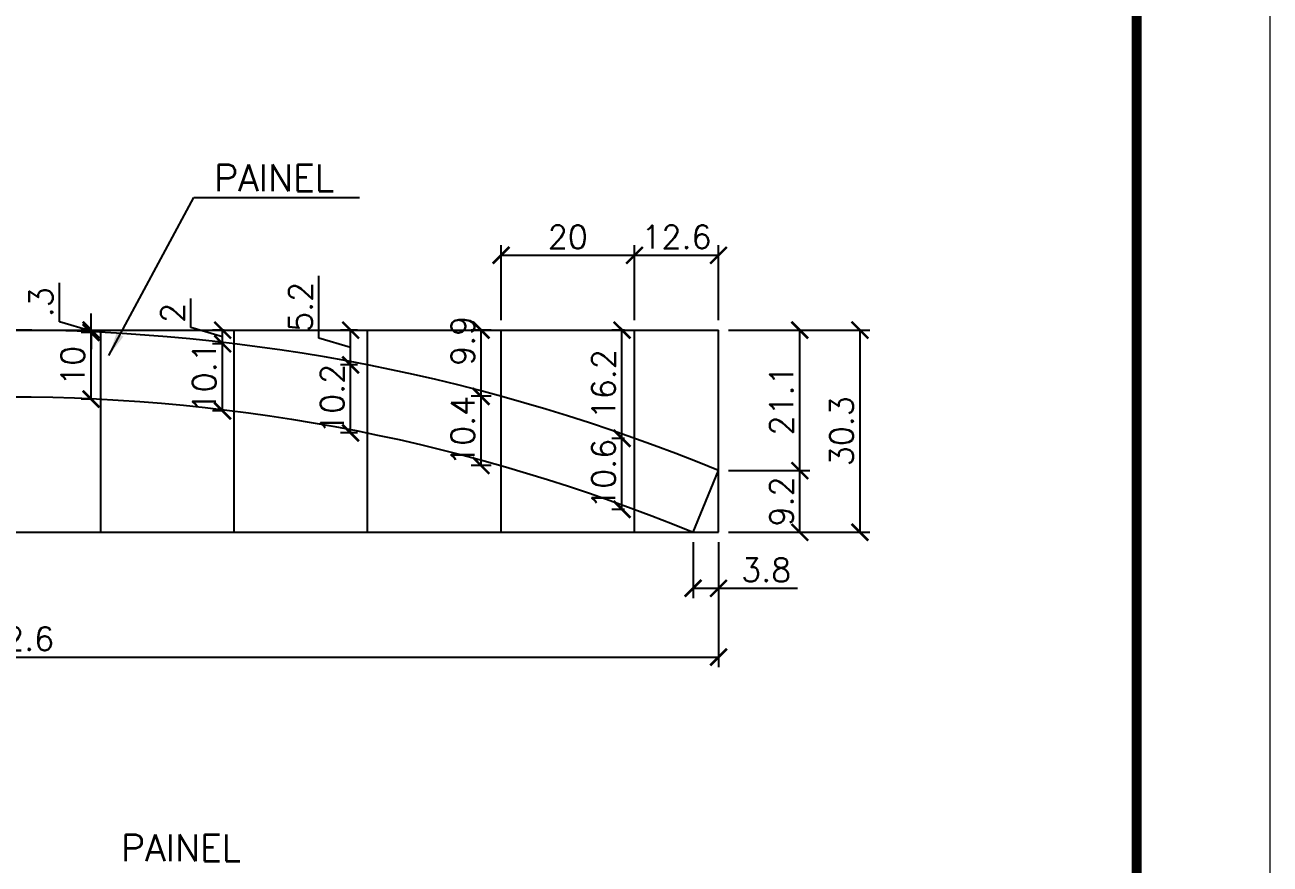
# Model space of a CAD drawing. Extents: x 2582 to 11841, y -26396 to 2611.
# Drawn here: x 5291.9 to 5665.1, y -2877.8 to -2626.1 of the extents above; entities that cross this region are included whole.
import ezdxf

# ---------------------------------------------------------------- set-up
doc = ezdxf.new("R2010")
doc.units = 0
doc.linetypes.add('DASHED', pattern=[0.75, 0.5, -0.25])
doc.layers.add('COTA', color=241, linetype='Continuous')
doc.layers.add('Painéis', color=200, linetype='Continuous')
doc.layers.add('Folhas', color=255, linetype='Continuous', lineweight=9)
doc.layers.add('SARRAFO DE PRESSAO', color=251, linetype='DASHED', lineweight=9)
doc.styles.add('COTA TECNICA', font='techl___.ttf', dxfattribs={"height": 10})
doc.styles.add('Romans', font='romans.shx')
doc.dimstyles.new('Cota Seção (2x)', dxfattribs={"dimtxt": 7, "dimasz": 5, "dimexe": 3, "dimexo": 3, "dimgap": 2, "dimtad": 3, "dimdec": 1, "dimlfac": 0.5, "dimzin": 12, "dimdsep": 46, "dimtxsty": 'Romans', "dimblk": 'ARCHTICK', "dimcen": 0, "dimclrd": 4, "dimclre": 4, "dimclrt": 1, "dimadec": 1, "dimazin": 3, "dimtfac": 1, "dimtdec": 1, "dimtmove": 0, "dimatfit": 3, "dimldrblk": 'OBLIQUE', "dimfxl": 1, "dimtolj": 1, "dimtzin": 12, "dimarcsym": 0})
doc.dimstyles.new('PAINEL', dxfattribs={"dimtxt": 10, "dimasz": 3, "dimexe": 3, "dimexo": 3, "dimgap": 3, "dimtad": 1, "dimdec": 1, "dimzin": 12, "dimdsep": 46, "dimtxsty": 'COTA TECNICA', "dimblk1": 'OBLIQUE', "dimblk2": 'OBLIQUE', "dimsah": 1, "dimcen": 0.9, "dimclrd": 4, "dimclre": 4, "dimclrt": 240, "dimadec": 1, "dimazin": 3, "dimtfac": 1, "dimtdec": 1, "dimtmove": 0, "dimatfit": 3, "dimfxl": 1, "dimtolj": 1, "dimtzin": 12, "dimarcsym": 0})

# ---------------------------------------------------------------- blocks, each defined once
blk = doc.blocks.new('9999999999')
at = {"layer": 'Folhas'}
blk.add_lwpolyline([(98138.98, 34190.21), (99623.98, 34190.21), (99623.98, 35240.21), (98138.98, 35240.21)], close=True, dxfattribs=at)
at = {"layer": 'Folhas', "color": 30, "const_width": 3}
blk.add_lwpolyline([(98213.98, 34230.21), (99583.98, 34230.21), (99583.98, 35200.21), (98213.98, 35200.21)], close=True, dxfattribs=at)
blk = doc.blocks.new('_ArchTick')
at = {"color": 0, "linetype": 'ByBlock', "const_width": 0.15}
blk.add_lwpolyline([(-0.5, -0.5), (0.5, 0.5)], dxfattribs=at)
blk = doc.blocks.new('*D781')
at = {"layer": 'COTA', "color": 4, "lineweight": -2, "transparency": 16777216}
blk.add_line((5492.17, -2781.3), (5492.17, -2798.1), dxfattribs=at)
at = {"layer": 'COTA', "color": 4, "linetype": 'ByBlock', "lineweight": -2, "transparency": 16777216}
for p, q in [((5499.8, -2781.3), (5499.8, -2798.1)), ((5492.17, -2795.1), (5499.8, -2795.1)), ((5499.8, -2795.1), (5523.46, -2795.1))]:
    blk.add_line(p, q, dxfattribs=at)
at = {"layer": 'Defpoints', "color": 0, "linetype": 'ByBlock', "transparency": 16777216}
for p in [(5492.17, -2778.3), (5499.8, -2778.3), (5499.8, -2795.1)]:
    blk.add_point(p, dxfattribs=at)
at = {"layer": 'COTA', "color": 4, "linetype": 'ByBlock', "lineweight": -2, "transparency": 16777216, "xscale": 5, "yscale": 5, "zscale": 5, "rotation": 180}
blk.add_blockref('_ArchTick', (5492.17, -2795.1), dxfattribs=at)
at = {"layer": 'COTA', "color": 4, "linetype": 'ByBlock', "lineweight": -2, "transparency": 16777216, "xscale": 5, "yscale": 5, "zscale": 5}
blk.add_blockref('_ArchTick', (5499.8, -2795.1), dxfattribs=at)
at = {"layer": 'COTA', "color": 1, "linetype": 'ByBlock', "transparency": 16777216, "insert": (5514.13, -2789.6), "char_height": 7, "attachment_point": 5, "style": 'Romans'}
blk.add_mtext('\\A1;3.8', dxfattribs=at)
blk = doc.blocks.new('_Oblique')
at = {"color": 0, "linetype": 'ByBlock', "lineweight": -2}
blk.add_line((-0.5, -0.5), (0.5, 0.5), dxfattribs=at)
blk = doc.blocks.new('*D785')
at = {"layer": 'COTA', "color": 4, "linetype": 'ByBlock', "lineweight": -2, "transparency": 16777216}
for p, q in [((5502.8, -2759.81), (5527.18, -2759.81)), ((5524.18, -2778.3), (5524.18, -2759.81))]:
    blk.add_line(p, q, dxfattribs=at)
at = {"layer": 'COTA', "color": 4, "lineweight": -2, "transparency": 16777216}
blk.add_line((5502.8, -2778.3), (5527.18, -2778.3), dxfattribs=at)
at = {"layer": 'Defpoints', "color": 0, "linetype": 'ByBlock', "transparency": 16777216}
for p in [(5499.8, -2759.81), (5524.18, -2759.81), (5499.8, -2778.3)]:
    blk.add_point(p, dxfattribs=at)
at = {"layer": 'COTA', "color": 4, "linetype": 'ByBlock', "lineweight": -2, "transparency": 16777216, "xscale": 5, "yscale": 5, "zscale": 5}
for p, rotation in [((5524.18, -2759.81), 90), ((5524.18, -2778.3), 270)]:
    blk.add_blockref('_ArchTick', p, dxfattribs=dict(at, rotation=rotation))
at = {"layer": 'COTA', "color": 1, "linetype": 'ByBlock', "transparency": 16777216, "insert": (5518.68, -2769.06), "char_height": 7, "attachment_point": 5, "rotation": 90, "style": 'Romans'}
blk.add_mtext('\\A1;9.2', dxfattribs=at)
blk = doc.blocks.new('*D786')
at = {"layer": 'COTA', "color": 4, "linetype": 'ByBlock', "lineweight": -2, "transparency": 16777216}
for p, q in [((5502.8, -2717.66), (5527.18, -2717.66)), ((5524.18, -2759.81), (5524.18, -2717.66))]:
    blk.add_line(p, q, dxfattribs=at)
at = {"layer": 'COTA', "color": 4, "lineweight": -2, "transparency": 16777216}
blk.add_line((5502.8, -2759.81), (5527.18, -2759.81), dxfattribs=at)
at = {"layer": 'Defpoints', "color": 0, "linetype": 'ByBlock', "transparency": 16777216}
for p in [(5499.8, -2717.66), (5524.18, -2717.66), (5499.8, -2759.81)]:
    blk.add_point(p, dxfattribs=at)
at = {"layer": 'COTA', "color": 4, "linetype": 'ByBlock', "lineweight": -2, "transparency": 16777216, "xscale": 5, "yscale": 5, "zscale": 5}
for p, rotation in [((5524.18, -2717.66), 90), ((5524.18, -2759.81), 270)]:
    blk.add_blockref('_ArchTick', p, dxfattribs=dict(at, rotation=rotation))
at = {"layer": 'COTA', "color": 1, "linetype": 'ByBlock', "transparency": 16777216, "insert": (5518.68, -2738.74), "char_height": 7, "attachment_point": 5, "rotation": 90, "style": 'Romans'}
blk.add_mtext('\\A1;21.1', dxfattribs=at)
blk = doc.blocks.new('*D787')
at = {"layer": 'COTA', "color": 4, "lineweight": -2, "transparency": 16777216}
blk.add_line((5502.8, -2717.66), (5545.19, -2717.66), dxfattribs=at)
at = {"layer": 'COTA', "color": 4, "linetype": 'ByBlock', "lineweight": -2, "transparency": 16777216}
for p, q in [((5542.19, -2717.66), (5542.19, -2778.3)), ((5502.8, -2778.3), (5545.19, -2778.3))]:
    blk.add_line(p, q, dxfattribs=at)
at = {"layer": 'Defpoints', "color": 0, "linetype": 'ByBlock', "transparency": 16777216}
for p in [(5499.8, -2717.66), (5499.8, -2778.3), (5542.19, -2778.3)]:
    blk.add_point(p, dxfattribs=at)
at = {"layer": 'COTA', "color": 4, "linetype": 'ByBlock', "lineweight": -2, "transparency": 16777216, "xscale": 5, "yscale": 5, "zscale": 5}
for p, rotation in [((5542.19, -2717.66), 90), ((5542.19, -2778.3), 270)]:
    blk.add_blockref('_ArchTick', p, dxfattribs=dict(at, rotation=rotation))
at = {"layer": 'COTA', "color": 1, "linetype": 'ByBlock', "transparency": 16777216, "insert": (5536.69, -2747.98), "char_height": 7, "attachment_point": 5, "rotation": 90, "style": 'Romans'}
blk.add_mtext('\\A1;30.3', dxfattribs=at)
blk = doc.blocks.new('*D1189')
at = {"layer": 'COTA', "color": 4, "linetype": 'ByBlock', "lineweight": -2, "transparency": 16777216}
for p, q in [((5311.62, -2718.34), (5308.73, -2718.34)), ((5311.73, -2738.36), (5311.73, -2718.34))]:
    blk.add_line(p, q, dxfattribs=at)
at = {"layer": 'COTA', "color": 4, "lineweight": -2, "transparency": 16777216}
blk.add_line((5311.62, -2738.36), (5308.73, -2738.36), dxfattribs=at)
at = {"layer": 'Defpoints', "color": 0, "linetype": 'ByBlock', "transparency": 16777216}
for p in [(5311.73, -2718.34), (5314.62, -2718.34), (5314.62, -2738.36)]:
    blk.add_point(p, dxfattribs=at)
at = {"layer": 'COTA', "color": 4, "linetype": 'ByBlock', "lineweight": -2, "transparency": 16777216, "xscale": 5, "yscale": 5, "zscale": 5}
for p, rotation in [((5311.73, -2718.34), 90), ((5311.73, -2738.36), 270)]:
    blk.add_blockref('_ArchTick', p, dxfattribs=dict(at, rotation=rotation))
at = {"layer": 'COTA', "color": 1, "linetype": 'ByBlock', "transparency": 16777216, "insert": (5306.23, -2728.35), "char_height": 7, "attachment_point": 5, "rotation": 90, "style": 'Romans'}
blk.add_mtext('\\A1;10', dxfattribs=at)
blk = doc.blocks.new('*D1190')
at = {"layer": 'COTA', "color": 4, "linetype": 'ByBlock', "lineweight": -2, "transparency": 16777216}
for p, q in [((5302.23, -2715.15), (5302.23, -2703.48)), ((5311.73, -2717.66), (5311.73, -2712.66)), ((5311.73, -2718), (5302.23, -2715.15)), ((5311.62, -2717.66), (5308.73, -2717.66)), ((5311.73, -2718.34), (5311.73, -2717.66)), ((5311.73, -2718.34), (5311.73, -2717.66)), ((5311.73, -2718.34), (5311.73, -2723.34))]:
    blk.add_line(p, q, dxfattribs=at)
at = {"layer": 'COTA', "color": 4, "lineweight": -2, "transparency": 16777216}
blk.add_line((5311.62, -2718.34), (5308.73, -2718.34), dxfattribs=at)
at = {"layer": 'Defpoints', "color": 0, "linetype": 'ByBlock', "transparency": 16777216}
for p in [(5311.73, -2717.66), (5314.62, -2717.66), (5314.62, -2718.34)]:
    blk.add_point(p, dxfattribs=at)
at = {"layer": 'COTA', "color": 4, "linetype": 'ByBlock', "lineweight": -2, "transparency": 16777216, "xscale": 5, "yscale": 5, "zscale": 5}
for p, rotation in [((5311.73, -2717.66), 270), ((5311.73, -2718.34), 90)]:
    blk.add_blockref('_ArchTick', p, dxfattribs=dict(at, rotation=rotation))
at = {"layer": 'COTA', "color": 1, "linetype": 'ByBlock', "transparency": 16777216, "insert": (5296.73, -2709.32), "char_height": 7, "attachment_point": 5, "rotation": 90, "style": 'Romans'}
blk.add_mtext('\\A1;.3', dxfattribs=at)
blk = doc.blocks.new('*D1191')
at = {"layer": 'COTA', "color": 4, "linetype": 'ByBlock', "lineweight": -2, "transparency": 16777216}
for p, q in [((5351.62, -2721.76), (5348.17, -2721.76)), ((5351.17, -2741.91), (5351.17, -2721.76))]:
    blk.add_line(p, q, dxfattribs=at)
at = {"layer": 'COTA', "color": 4, "lineweight": -2, "transparency": 16777216}
blk.add_line((5351.62, -2741.91), (5348.17, -2741.91), dxfattribs=at)
at = {"layer": 'Defpoints', "color": 0, "linetype": 'ByBlock', "transparency": 16777216}
for p in [(5351.17, -2721.76), (5354.62, -2721.76), (5354.62, -2741.91)]:
    blk.add_point(p, dxfattribs=at)
at = {"layer": 'COTA', "color": 4, "linetype": 'ByBlock', "lineweight": -2, "transparency": 16777216, "xscale": 5, "yscale": 5, "zscale": 5}
for p, rotation in [((5351.17, -2721.76), 90), ((5351.17, -2741.91), 270)]:
    blk.add_blockref('_ArchTick', p, dxfattribs=dict(at, rotation=rotation))
at = {"layer": 'COTA', "color": 1, "linetype": 'ByBlock', "transparency": 16777216, "insert": (5345.67, -2731.83), "char_height": 7, "attachment_point": 5, "rotation": 90, "style": 'Romans'}
blk.add_mtext('\\A1;10.1', dxfattribs=at)
blk = doc.blocks.new('*D1192')
at = {"layer": 'COTA', "color": 4, "linetype": 'ByBlock', "lineweight": -2, "transparency": 16777216}
for p, q in [((5341.67, -2716.86), (5341.67, -2708.19)), ((5351.17, -2719.71), (5341.67, -2716.86)), ((5351.62, -2717.66), (5348.17, -2717.66)), ((5351.17, -2721.76), (5351.17, -2717.66))]:
    blk.add_line(p, q, dxfattribs=at)
at = {"layer": 'COTA', "color": 4, "lineweight": -2, "transparency": 16777216}
blk.add_line((5351.62, -2721.76), (5348.17, -2721.76), dxfattribs=at)
at = {"layer": 'Defpoints', "color": 0, "linetype": 'ByBlock', "transparency": 16777216}
for p in [(5351.17, -2717.66), (5354.62, -2717.66), (5354.62, -2721.76)]:
    blk.add_point(p, dxfattribs=at)
at = {"layer": 'COTA', "color": 4, "linetype": 'ByBlock', "lineweight": -2, "transparency": 16777216, "xscale": 5, "yscale": 5, "zscale": 5}
for p, rotation in [((5351.17, -2717.66), 90), ((5351.17, -2721.76), 270)]:
    blk.add_blockref('_ArchTick', p, dxfattribs=dict(at, rotation=rotation))
at = {"layer": 'COTA', "color": 1, "linetype": 'ByBlock', "transparency": 16777216, "insert": (5336.17, -2712.53), "char_height": 7, "attachment_point": 5, "rotation": 90, "style": 'Romans'}
blk.add_mtext('\\A1;2', dxfattribs=at)
blk = doc.blocks.new('*D1193')
at = {"layer": 'COTA', "color": 4, "linetype": 'ByBlock', "lineweight": -2, "transparency": 16777216}
for p, q in [((5391.62, -2728.12), (5386.53, -2728.12)), ((5389.53, -2748.51), (5389.53, -2728.12))]:
    blk.add_line(p, q, dxfattribs=at)
at = {"layer": 'COTA', "color": 4, "lineweight": -2, "transparency": 16777216}
blk.add_line((5391.62, -2748.51), (5386.53, -2748.51), dxfattribs=at)
at = {"layer": 'Defpoints', "color": 0, "linetype": 'ByBlock', "transparency": 16777216}
for p in [(5389.53, -2728.12), (5394.62, -2728.12), (5394.62, -2748.51)]:
    blk.add_point(p, dxfattribs=at)
at = {"layer": 'COTA', "color": 4, "linetype": 'ByBlock', "lineweight": -2, "transparency": 16777216, "xscale": 5, "yscale": 5, "zscale": 5}
for p, rotation in [((5389.53, -2728.12), 90), ((5389.53, -2748.51), 270)]:
    blk.add_blockref('_ArchTick', p, dxfattribs=dict(at, rotation=rotation))
at = {"layer": 'COTA', "color": 1, "linetype": 'ByBlock', "transparency": 16777216, "insert": (5384.03, -2738.31), "char_height": 7, "attachment_point": 5, "rotation": 90, "style": 'Romans'}
blk.add_mtext('\\A1;10.2', dxfattribs=at)
blk = doc.blocks.new('*D1194')
at = {"layer": 'COTA', "color": 4, "linetype": 'ByBlock', "lineweight": -2, "transparency": 16777216}
for p, q in [((5380.03, -2720.04), (5380.03, -2701.37)), ((5389.53, -2722.89), (5380.03, -2720.04)), ((5391.62, -2717.66), (5386.53, -2717.66)), ((5389.53, -2728.12), (5389.53, -2717.66))]:
    blk.add_line(p, q, dxfattribs=at)
at = {"layer": 'COTA', "color": 4, "lineweight": -2, "transparency": 16777216}
blk.add_line((5391.62, -2728.12), (5386.53, -2728.12), dxfattribs=at)
at = {"layer": 'Defpoints', "color": 0, "linetype": 'ByBlock', "transparency": 16777216}
for p in [(5389.53, -2717.66), (5394.62, -2717.66), (5394.62, -2728.12)]:
    blk.add_point(p, dxfattribs=at)
at = {"layer": 'COTA', "color": 4, "linetype": 'ByBlock', "lineweight": -2, "transparency": 16777216, "xscale": 5, "yscale": 5, "zscale": 5}
for p, rotation in [((5389.53, -2717.66), 90), ((5389.53, -2728.12), 270)]:
    blk.add_blockref('_ArchTick', p, dxfattribs=dict(at, rotation=rotation))
at = {"layer": 'COTA', "color": 1, "linetype": 'ByBlock', "transparency": 16777216, "insert": (5374.53, -2710.71), "char_height": 7, "attachment_point": 5, "rotation": 90, "style": 'Romans'}
blk.add_mtext('\\A1;5.2', dxfattribs=at)
blk = doc.blocks.new('*D1195')
at = {"layer": 'COTA', "color": 4, "linetype": 'ByBlock', "lineweight": -2, "transparency": 16777216}
for p, q in [((5431.62, -2737.52), (5425.63, -2737.52)), ((5428.63, -2758.29), (5428.63, -2737.52))]:
    blk.add_line(p, q, dxfattribs=at)
at = {"layer": 'COTA', "color": 4, "lineweight": -2, "transparency": 16777216}
blk.add_line((5431.62, -2758.29), (5425.63, -2758.29), dxfattribs=at)
at = {"layer": 'Defpoints', "color": 0, "linetype": 'ByBlock', "transparency": 16777216}
for p in [(5428.63, -2737.52), (5434.62, -2737.52), (5434.62, -2758.29)]:
    blk.add_point(p, dxfattribs=at)
at = {"layer": 'COTA', "color": 4, "linetype": 'ByBlock', "lineweight": -2, "transparency": 16777216, "xscale": 5, "yscale": 5, "zscale": 5}
for p, rotation in [((5428.63, -2737.52), 90), ((5428.63, -2758.29), 270)]:
    blk.add_blockref('_ArchTick', p, dxfattribs=dict(at, rotation=rotation))
at = {"layer": 'COTA', "color": 1, "linetype": 'ByBlock', "transparency": 16777216, "insert": (5423.13, -2747.9), "char_height": 7, "attachment_point": 5, "rotation": 90, "style": 'Romans'}
blk.add_mtext('\\A1;10.4', dxfattribs=at)
blk = doc.blocks.new('*D1196')
at = {"layer": 'COTA', "color": 4, "linetype": 'ByBlock', "lineweight": -2, "transparency": 16777216}
for p, q in [((5431.62, -2717.66), (5425.63, -2717.66)), ((5428.63, -2737.52), (5428.63, -2717.66))]:
    blk.add_line(p, q, dxfattribs=at)
at = {"layer": 'COTA', "color": 4, "lineweight": -2, "transparency": 16777216}
blk.add_line((5431.62, -2737.52), (5425.63, -2737.52), dxfattribs=at)
at = {"layer": 'Defpoints', "color": 0, "linetype": 'ByBlock', "transparency": 16777216}
for p in [(5428.63, -2717.66), (5434.62, -2717.66), (5434.62, -2737.52)]:
    blk.add_point(p, dxfattribs=at)
at = {"layer": 'COTA', "color": 4, "linetype": 'ByBlock', "lineweight": -2, "transparency": 16777216, "xscale": 5, "yscale": 5, "zscale": 5}
for p, rotation in [((5428.63, -2717.66), 90), ((5428.63, -2737.52), 270)]:
    blk.add_blockref('_ArchTick', p, dxfattribs=dict(at, rotation=rotation))
at = {"layer": 'COTA', "color": 1, "linetype": 'ByBlock', "transparency": 16777216, "insert": (5423.13, -2720.86), "char_height": 7, "attachment_point": 5, "rotation": 90, "style": 'Romans'}
blk.add_mtext('\\A1;9.9', dxfattribs=at)
blk = doc.blocks.new('*D1197')
at = {"layer": 'COTA', "color": 4, "linetype": 'ByBlock', "lineweight": -2, "transparency": 16777216}
for p, q in [((5471.62, -2750.13), (5467.87, -2750.13)), ((5470.87, -2771.42), (5470.87, -2750.13))]:
    blk.add_line(p, q, dxfattribs=at)
at = {"layer": 'COTA', "color": 4, "lineweight": -2, "transparency": 16777216}
blk.add_line((5471.62, -2771.42), (5467.87, -2771.42), dxfattribs=at)
at = {"layer": 'Defpoints', "color": 0, "linetype": 'ByBlock', "transparency": 16777216}
for p in [(5470.87, -2750.13), (5474.62, -2750.13), (5474.62, -2771.42)]:
    blk.add_point(p, dxfattribs=at)
at = {"layer": 'COTA', "color": 4, "linetype": 'ByBlock', "lineweight": -2, "transparency": 16777216, "xscale": 5, "yscale": 5, "zscale": 5}
for p, rotation in [((5470.87, -2750.13), 90), ((5470.87, -2771.42), 270)]:
    blk.add_blockref('_ArchTick', p, dxfattribs=dict(at, rotation=rotation))
at = {"layer": 'COTA', "color": 1, "linetype": 'ByBlock', "transparency": 16777216, "insert": (5465.37, -2760.77), "char_height": 7, "attachment_point": 5, "rotation": 90, "style": 'Romans'}
blk.add_mtext('\\A1;10.6', dxfattribs=at)
blk = doc.blocks.new('*D1198')
at = {"layer": 'COTA', "color": 4, "linetype": 'ByBlock', "lineweight": -2, "transparency": 16777216}
for p, q in [((5471.62, -2717.66), (5467.87, -2717.66)), ((5470.87, -2750.13), (5470.87, -2717.66))]:
    blk.add_line(p, q, dxfattribs=at)
at = {"layer": 'COTA', "color": 4, "lineweight": -2, "transparency": 16777216}
blk.add_line((5471.62, -2750.13), (5467.87, -2750.13), dxfattribs=at)
at = {"layer": 'Defpoints', "color": 0, "linetype": 'ByBlock', "transparency": 16777216}
for p in [(5470.87, -2717.66), (5474.62, -2717.66), (5474.62, -2750.13)]:
    blk.add_point(p, dxfattribs=at)
at = {"layer": 'COTA', "color": 4, "linetype": 'ByBlock', "lineweight": -2, "transparency": 16777216, "xscale": 5, "yscale": 5, "zscale": 5}
for p, rotation in [((5470.87, -2717.66), 90), ((5470.87, -2750.13), 270)]:
    blk.add_blockref('_ArchTick', p, dxfattribs=dict(at, rotation=rotation))
at = {"layer": 'COTA', "color": 1, "linetype": 'ByBlock', "transparency": 16777216, "insert": (5465.37, -2733.9), "char_height": 7, "attachment_point": 5, "rotation": 90, "style": 'Romans'}
blk.add_mtext('\\A1;16.2', dxfattribs=at)
blk = doc.blocks.new('*D1201')
at = {"layer": 'COTA', "color": 4, "lineweight": -2, "transparency": 16777216}
blk.add_line((5434.62, -2714.66), (5434.62, -2692.24), dxfattribs=at)
at = {"layer": 'COTA', "color": 4, "linetype": 'ByBlock', "lineweight": -2, "transparency": 16777216}
for p, q in [((5474.62, -2714.66), (5474.62, -2692.24)), ((5434.62, -2695.24), (5474.62, -2695.24))]:
    blk.add_line(p, q, dxfattribs=at)
at = {"layer": 'Defpoints', "color": 0, "linetype": 'ByBlock', "transparency": 16777216}
for p in [(5474.62, -2695.24), (5434.62, -2717.66), (5474.62, -2717.66)]:
    blk.add_point(p, dxfattribs=at)
at = {"layer": 'COTA', "color": 4, "linetype": 'ByBlock', "lineweight": -2, "transparency": 16777216, "xscale": 5, "yscale": 5, "zscale": 5, "rotation": 180}
blk.add_blockref('_ArchTick', (5434.62, -2695.24), dxfattribs=at)
at = {"layer": 'COTA', "color": 4, "linetype": 'ByBlock', "lineweight": -2, "transparency": 16777216, "xscale": 5, "yscale": 5, "zscale": 5}
blk.add_blockref('_ArchTick', (5474.62, -2695.24), dxfattribs=at)
at = {"layer": 'COTA', "color": 1, "linetype": 'ByBlock', "transparency": 16777216, "insert": (5454.62, -2689.74), "char_height": 7, "attachment_point": 5, "style": 'Romans'}
blk.add_mtext('\\A1;20', dxfattribs=at)
blk = doc.blocks.new('*D1202')
at = {"layer": 'COTA', "color": 4, "lineweight": -2, "transparency": 16777216}
blk.add_line((5474.62, -2714.66), (5474.62, -2692.24), dxfattribs=at)
at = {"layer": 'COTA', "color": 4, "linetype": 'ByBlock', "lineweight": -2, "transparency": 16777216}
for p, q in [((5499.8, -2714.66), (5499.8, -2692.24)), ((5474.62, -2695.24), (5499.8, -2695.24))]:
    blk.add_line(p, q, dxfattribs=at)
at = {"layer": 'Defpoints', "color": 0, "linetype": 'ByBlock', "transparency": 16777216}
for p in [(5499.8, -2695.24), (5474.62, -2717.66), (5499.8, -2717.66)]:
    blk.add_point(p, dxfattribs=at)
at = {"layer": 'COTA', "color": 4, "linetype": 'ByBlock', "lineweight": -2, "transparency": 16777216, "xscale": 5, "yscale": 5, "zscale": 5, "rotation": 180}
blk.add_blockref('_ArchTick', (5474.62, -2695.24), dxfattribs=at)
at = {"layer": 'COTA', "color": 4, "linetype": 'ByBlock', "lineweight": -2, "transparency": 16777216, "xscale": 5, "yscale": 5, "zscale": 5}
blk.add_blockref('_ArchTick', (5499.8, -2695.24), dxfattribs=at)
at = {"layer": 'COTA', "color": 1, "linetype": 'ByBlock', "transparency": 16777216, "insert": (5487.21, -2689.74), "char_height": 7, "attachment_point": 5, "style": 'Romans'}
blk.add_mtext('\\A1;12.6', dxfattribs=at)
blk = doc.blocks.new('*D1203')
at = {"layer": 'COTA', "color": 4, "lineweight": -2, "transparency": 16777216}
blk.add_line((5074.62, -2781.3), (5074.62, -2818.74), dxfattribs=at)
at = {"layer": 'COTA', "color": 4, "linetype": 'ByBlock', "lineweight": -2, "transparency": 16777216}
for p, q in [((5499.8, -2781.3), (5499.8, -2818.74)), ((5074.62, -2815.74), (5499.8, -2815.74))]:
    blk.add_line(p, q, dxfattribs=at)
at = {"layer": 'Defpoints', "color": 0, "linetype": 'ByBlock', "transparency": 16777216}
for p in [(5074.62, -2778.3), (5499.8, -2778.3), (5499.8, -2815.74)]:
    blk.add_point(p, dxfattribs=at)
at = {"layer": 'COTA', "color": 4, "linetype": 'ByBlock', "lineweight": -2, "transparency": 16777216, "xscale": 5, "yscale": 5, "zscale": 5, "rotation": 180}
blk.add_blockref('_ArchTick', (5074.62, -2815.74), dxfattribs=at)
at = {"layer": 'COTA', "color": 4, "linetype": 'ByBlock', "lineweight": -2, "transparency": 16777216, "xscale": 5, "yscale": 5, "zscale": 5}
blk.add_blockref('_ArchTick', (5499.8, -2815.74), dxfattribs=at)
at = {"layer": 'COTA', "color": 1, "linetype": 'ByBlock', "transparency": 16777216, "insert": (5287.21, -2810.24), "char_height": 7, "attachment_point": 5, "style": 'Romans'}
blk.add_mtext('\\A1;212.6', dxfattribs=at)

msp = doc.modelspace()

# ---------------------------------------------------------------- linework, layer by layer
at = {"layer": 'COTA', "linetype": 'ByBlock'}
for p, q in [((5074.62, -2717.66), (5499.8, -2717.66)), ((5314.62, -2778.3), (5314.62, -2717.66)), ((5354.62, -2778.3), (5354.62, -2717.66)), ((5394.62, -2778.3), (5394.62, -2717.66)), ((5434.62, -2778.3), (5434.62, -2717.66)), ((5474.62, -2778.3), (5474.62, -2717.66)), ((5499.8, -2778.3), (5499.8, -2717.66)), ((5074.62, -2778.3), (5499.8, -2778.3))]:
    msp.add_line(p, q, dxfattribs=at)
at = {"layer": 'Painéis'}
msp.add_lwpolyline([(5074.62, -2759.81), (5082.25, -2778.3, -0.198262), (5492.17, -2778.3), (5499.8, -2759.81, 0.198262)], format="xyb", close=True, dxfattribs=at)

# ---------------------------------------------------------------- block references
at = {"layer": 'SARRAFO DE PRESSAO', "color": 6, "linetype": 'ByBlock'}
msp.add_blockref('9999999999', (-93958.84, -37614.68), dxfattribs=at)

# ---------------------------------------------------------------- texts
at = {"color": 240, "char_height": 8, "attachment_point": 9, "style": 'Romans'}
for insert in [(5384.61, -2676.03), (5356.71, -2876.93)]:
    msp.add_mtext('\\A1;PAINEL', dxfattribs=dict(at, insert=insert))

# ---------------------------------------------------------------- dimensions: what is measured, and where the dimension line sits
at = {"layer": 'COTA', "linetype": 'ByBlock'}
for base, p1, p2, picture, middle in [((5474.62, -2695.24), (5434.62, -2717.66), (5474.62, -2717.66), '*D1201', (5454.62, -2689.74)), ((5499.8, -2695.24), (5474.62, -2717.66), (5499.8, -2717.66), '*D1202', (5487.21, -2689.74))]:
    dim = msp.add_linear_dim(base=base, p1=p1, p2=p2, dimstyle='Cota Seção (2x)', override={"dimtmove": 1}, dxfattribs=at)
    dim.commit()
    dim.dimension.update_dxf_attribs({"geometry": picture, "text_midpoint": middle})
for base, p1, p2, picture, middle in [((5389.53, -2717.66), (5394.62, -2728.12), (5394.62, -2717.66), '*D1194', (5374.53, -2718.04)), ((5311.73, -2717.66), (5314.62, -2718.34), (5314.62, -2717.66), '*D1190', (5296.73, -2713.15)), ((5351.1658, -2717.664), (5354.6233, -2721.757), (5354.6233, -2717.664), '*D1192', (5336.1658, -2714.8605)), ((5470.87, -2717.66), (5474.62, -2750.13), (5474.62, -2717.66), '*D1198', (5465.37, -2733.9))]:
    dim = msp.add_linear_dim(base=base, p1=p1, p2=p2, angle=90, dimstyle='Cota Seção (2x)', override={"dimtmove": 1}, dxfattribs=at)
    dim.commit()
    dim.dimension.update_dxf_attribs({"geometry": picture, "text_midpoint": middle})
for base, p1, p2, picture, middle in [((5311.73, -2718.34), (5314.62, -2738.36), (5314.62, -2718.34), '*D1189', (5306.23, -2728.35)), ((5524.18, -2717.66), (5499.8, -2759.81), (5499.8, -2717.66), '*D786', (5518.68, -2738.74)), ((5542.19, -2778.3), (5499.8, -2717.66), (5499.8, -2778.3), '*D787', (5536.69, -2747.98))]:
    dim = msp.add_linear_dim(base=base, p1=p1, p2=p2, angle=90, dimstyle='Cota Seção (2x)', dxfattribs=at)
    dim.commit()
    dim.dimension.update_dxf_attribs({"geometry": picture, "text_midpoint": middle})
dim = msp.add_linear_dim(base=(5428.63, -2717.66), p1=(5434.62, -2737.52), p2=(5434.62, -2717.66), angle=90, dimstyle='Cota Seção (2x)', override={"dimtmove": 1}, dxfattribs=at)
dim.commit()
dim.dimension.update_dxf_attribs({"geometry": '*D1196', "text_midpoint": (5428.63, -2720.86), "dimtype": 160})
for base, p1, p2, picture, middle in [((5351.17, -2721.76), (5354.62, -2741.91), (5354.62, -2721.76), '*D1191', (5351.17, -2731.83)), ((5389.53, -2728.12), (5394.62, -2748.51), (5394.62, -2728.12), '*D1193', (5389.53, -2738.31)), ((5428.63, -2737.52), (5434.62, -2758.29), (5434.62, -2737.52), '*D1195', (5428.63, -2747.9)), ((5470.87, -2750.13), (5474.62, -2771.42), (5474.62, -2750.13), '*D1197', (5470.87, -2760.77)), ((5524.18, -2759.81), (5499.8, -2778.3), (5499.8, -2759.81), '*D785', (5524.18, -2769.06))]:
    dim = msp.add_linear_dim(base=base, p1=p1, p2=p2, angle=90, dimstyle='Cota Seção (2x)', dxfattribs=at)
    dim.commit()
    dim.dimension.update_dxf_attribs({"geometry": picture, "text_midpoint": middle, "dimtype": 160})
for base, p1, picture, middle in [((5499.8, -2815.74), (5074.62, -2778.3), '*D1203', (5287.21, -2810.24)), ((5499.8, -2795.1), (5492.17, -2778.3), '*D781', (5514.13, -2789.6))]:
    dim = msp.add_linear_dim(base=base, p1=p1, p2=(5499.8, -2778.3), dimstyle='Cota Seção (2x)', dxfattribs=at)
    dim.commit()
    dim.dimension.update_dxf_attribs({"geometry": picture, "text_midpoint": middle})

# ---------------------------------------------------------------- leaders
at = {"annotation_type": 0, "has_hookline": 1, "hookline_direction": 1, "horizontal_direction": (-1, 0, 0)}
msp.add_leader([(5317.11, -2725.25), (5342.51, -2677.89), (5388.19, -2677.89)], dimstyle='PAINEL', override={"dimasz": 7}, dxfattribs=at)

doc.saveas('drawing.dxf')
